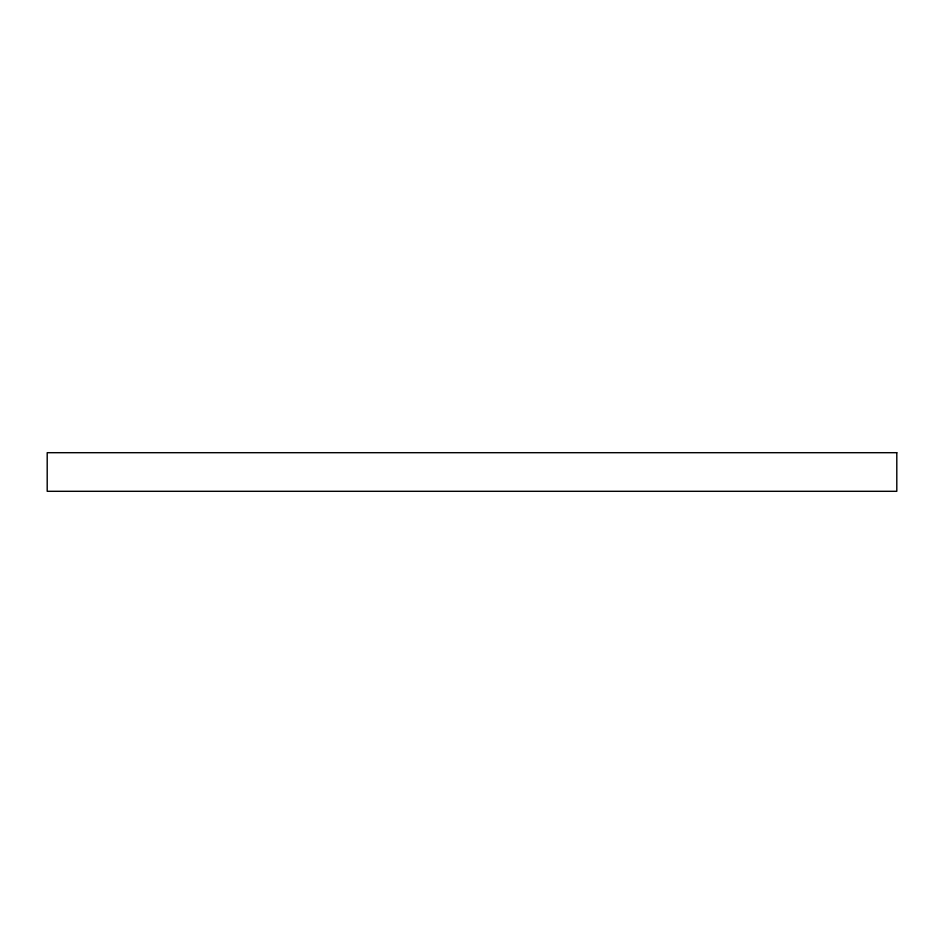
<?xml version="1.0" encoding="UTF-8"?>
<svg xmlns="http://www.w3.org/2000/svg" width="944" height="944" viewBox="0 0 944 944"><rect width="100%" height="100%" fill="white"/><g stroke="black" fill="none" stroke-linecap="round" stroke-linejoin="round"><path stroke-width="1.42" d="M896.8 452.695L47.2 452.695L47.2 491.305L896.8 491.305L896.8 452.695"/></g></svg>
